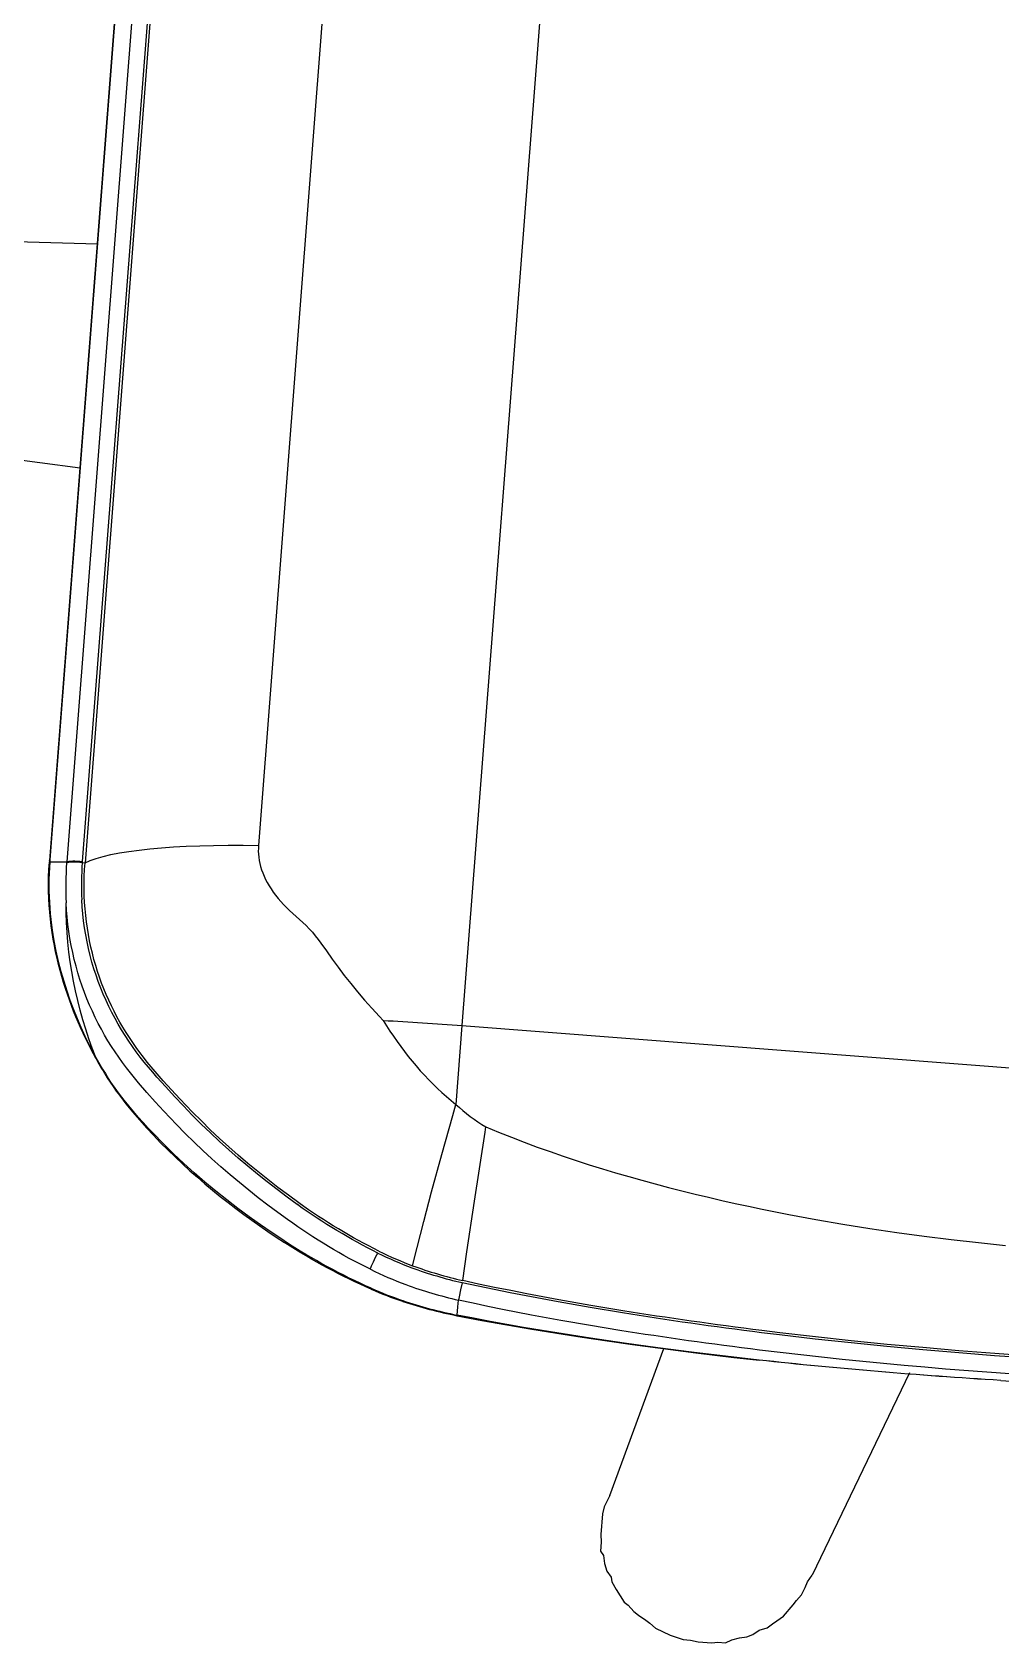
# Model space of a CAD drawing. Extents: x 741 to 1339, y 725 to 848.
# Drawn here: x 1106.8245 to 1107.0416, y 786.1894 to 786.5503 of the extents above; entities that cross this region are included whole.
import ezdxf

# ---------------------------------------------------------------- set-up
doc = ezdxf.new("R2010")
doc.units = 0
doc.header["$MEASUREMENT"] = 0
doc.linetypes.add('CONTINU', pattern=[0])
for name, color, linetype in [('Lay Out', 31, 'CONTINUOUS'), ('PAREDES', 7, 'CONTINUOUS'), ('PENA-008', 8, 'CONTINUOUS')]:
    doc.layers.add(name, color=color, linetype=linetype)

# ---------------------------------------------------------------- blocks, each defined once
blk = doc.blocks.new('A$C12870BC7')
at = {"layer": 'Lay Out', "linetype": 'CONTINU', "ltscale": 0.6}
for p, q in [((0.9995700944623991, 0.8164811804767993), (0.8435085562537665, 0.6604196422683941)), ((0.9995502149772051, 0.8163353022791995), (0.8436533393265222, 0.6604384266286303)), ((1.002258615458857, 0.813697529265724), (0.846231187965202, 0.6576701017720694)), ((1.004475811934014, 0.8109981217560431), (0.8489275960192231, 0.6554499058413654)), ((1.005074661869173, 0.8107125207179848), (0.8492106561514561, 0.6548485150003813)), ((1.027372166783096, 0.7786163231524057), (0.8812462981618978, 0.6324904545313217)), ((1.08676827062385, 0.7693182806344936), (0.8896356998528177, 0.5721857098635752)), ((0.9280192049482707, 0.7706472126676687), (0.9415451779154296, 0.7583302652171966)), ((0.905891710650792, 0.722676797952559), (0.8936881093424631, 0.7363161170617474)), ((0.8435091280924212, 0.6604202141070488), (0.8432241690242677, 0.6601349313566658)), ((0.8436533393265222, 0.6604384266286303), (0.8433720270784875, 0.6601567906982524)), ((0.846231187965202, 0.6576701017720694), (0.8460884333011904, 0.6575273686869565)), ((0.8489275960192231, 0.6554499058413654), (0.8487898638249476, 0.6553118715435318)), ((0.8487898638249476, 0.6553118715435318), (0.8492106561514561, 0.6548485150003813)), ((0.8896356998528177, 0.5721857098635752), (0.877099507684818, 0.5596495176953482)), ((0.8896356998528177, 0.5721857098635752), (1.0665245080408, 0.3952969016754793)), ((0.8316533052355339, 0.5645817932959432), (0.8316591638843533, 0.5645582615961899)), ((0.835505102494551, 0.5657418704988828), (0.8355124824499285, 0.5657121133103971)), ((0.8277868128022305, 0.5611486035084141), (0.8278251907282197, 0.561020910858602)), ((0.8279401087182237, 0.5615452005863659), (0.827976641655539, 0.5614217050165422)), ((0.8392985830004704, 0.5339162551147325), (0.8393443624608494, 0.5338389921603408)), ((0.8394056948534967, 0.5340666001275309), (0.8394512801044698, 0.5339890134910235)), ((0.85217382693628, 0.5283879294304512), (0.8521824207001032, 0.5283764009473231)), ((0.8464557587139439, 0.5235460798624132), (0.8464778500278385, 0.5235180543738949)), ((0.8465417772732167, 0.5236528464543113), (0.8465638038507564, 0.5236247130717544)), ((0.8490022856996688, 0.5259565524068108), (0.8490167542964286, 0.5259371422610144)), ((0.84629909072288, 0.4706608885953898), (0.8769075552046957, 0.4877481381847844)), ((0.8436183250709632, 0.4695366965479622), (0.842321180400802, 0.4685854571230408)), ((0.8453478512979586, 0.4702285070386694), (0.8436183250709632, 0.4695366965479622)), ((0.84629909072288, 0.4706608885953898), (0.8453478512979586, 0.4702285070386694)), ((0.842321180400802, 0.4685854571230408), (0.8390350805694311, 0.4652993572917836)), ((0.8366137438517285, 0.4625321153285), (0.8364407912289948, 0.4613214469695919)), ((0.8379973648332566, 0.4639157363101418), (0.8366137438517285, 0.4625321153285)), ((0.8390350805694311, 0.4652993572917836), (0.8379973648332566, 0.4639157363101418)), ((0.8354895518041872, 0.4598513496766969), (0.8347112650019994, 0.4582082997610684)), ((0.8364407912289948, 0.4613214469695919), (0.8354895518041872, 0.4598513496766969)), ((0.8340194545111785, 0.4556140104205184), (0.8336735492658249, 0.453711531570903)), ((0.8346247886906326, 0.4565652498454398), (0.8340194545111785, 0.4556140104205184)), ((0.8347112650019994, 0.4582082997610684), (0.8346247886906326, 0.4565652498454398)), ((0.8334141203317245, 0.4520684816552745), (0.8331546913977377, 0.4504254317396459)), ((0.8336735492658249, 0.453711531570903), (0.8334141203317245, 0.4520684816552745)), ((0.8331546913977377, 0.4504254317396459), (0.8334141203317245, 0.4493012396919909)), ((0.8334141203317245, 0.4493012396919909), (0.8334141203317245, 0.4473987608423755)), ((0.9151342345572289, 0.4478311423990959), (0.8691288369191739, 0.427595685543352)), ((0.8334141203317245, 0.4473987608423755), (0.8336735492658249, 0.4461016161719868)), ((0.8336735492658249, 0.4461016161719868), (0.8341924071339122, 0.4441991373223715)), ((0.8341924071339122, 0.4441991373223715), (0.834451836067899, 0.4430749452749438)), ((0.834451836067899, 0.4430749452749438), (0.8347112650019994, 0.4414318953593153)), ((0.8347112650019994, 0.4414318953593153), (0.8361813622948944, 0.4380593192165776)), ((0.8361813622948944, 0.4380593192165776), (0.8368731727857153, 0.4368486508576694)), ((0.8368731727857153, 0.4368486508576694), (0.8377379358992698, 0.4354650298760276)), ((0.8377379358992698, 0.4354650298760276), (0.838948604258178, 0.4342543615171195)), ((0.838948604258178, 0.4342543615171195), (0.8399863199943525, 0.4328707405354777)), ((0.8399863199943525, 0.4328707405354777), (0.8421482277780683, 0.4307088327518755)), ((0.8421482277780683, 0.4307088327518755), (0.8432724198256096, 0.4299305459496878)), ((0.8432724198256096, 0.4299305459496878), (0.8444830881845178, 0.4287198775907797)), ((0.8444830881845178, 0.4287198775907797), (0.8459531854774127, 0.4282874960340592)), ((0.8459531854774127, 0.4282874960340592), (0.847596235393155, 0.4275092092318715)), ((0.847596235393155, 0.4275092092318715), (0.8489798563746831, 0.4266444461184307)), ((0.8489798563746831, 0.4266444461184307), (0.8503634773563249, 0.4261255882502297)), ((0.8503634773563249, 0.4261255882502297), (0.8520930035833203, 0.4259526356274961)), ((0.8520930035833203, 0.4259526356274961), (0.8537360534989489, 0.4251743488255357)), ((0.8643726397949081, 0.4257796830049898), (0.8661021660219035, 0.426471493495697)), ((0.8661021660219035, 0.426471493495697), (0.8673128343808116, 0.4271633039864042)), ((0.8673128343808116, 0.4271633039864042), (0.8691288369191739, 0.427595685543352)), ((0.8537360534989489, 0.4251743488255357), (0.8552061507918438, 0.4250878725140552)), ((0.8552061507918438, 0.4250878725140552), (0.856416819150752, 0.4249149198913216)), ((0.856416819150752, 0.4249149198913216), (0.8582328216891142, 0.4248284435800684)), ((0.8582328216891142, 0.4248284435800684), (0.8615189215203714, 0.425347301448042)), ((0.8615189215203714, 0.425347301448042), (0.8627295898792795, 0.4255202540707756)), ((0.8627295898792795, 0.4255202540707756), (0.8643726397949081, 0.4257796830049898))]:
    blk.add_line(p, q, dxfattribs=at)
for points in [[(0.822499668161015, 0.619810369416669), (0.8230677413084209, 0.6223548895723212), (0.8237063232404012, 0.624896442640889), (0.8244188773572318, 0.6274359241429153), (0.825209503633971, 0.6299743698616709), (0.8256355989547615, 0.6312436574574036), (0.8260830465150661, 0.6325129558426994), (0.8265526447310663, 0.6337826965937126), (0.8270450733354551, 0.6350526747117016), (0.827561260217351, 0.6363232138790096), (0.8281019714247009, 0.6375940659390977), (0.8286682319515535, 0.6388654574696062), (0.8292608941609956, 0.6401370755775275), (0.8298811017303365, 0.6414090497360263), (0.8305298257062645, 0.6426809915265181), (0.8312083176603551, 0.6439529009485483), (0.8319176025864294, 0.6452242277425881), (0.8326589590291746, 0.6464946967787597), (0.8334334281666429, 0.6477635366141072), (0.8342423209119829, 0.6490302455413399), (0.8350867000219182, 0.6502939010658935), (0.8359678332519138, 0.6515536993770326), (0.8368867402011233, 0.6528084590343184), (0.8378443379693294, 0.6540568529405988), (0.8388411822108424, 0.6552970846592103), (0.8398776397658025, 0.6565272120967762), (0.8409538023440177, 0.6577450827665103), (0.8420694865256451, 0.6589484416815736), (0.8432241690242677, 0.6601349313566658)], [(0.8433720270784875, 0.6601567906982524), (0.8424315143387844, 0.6591969864960134), (0.8415166210494931, 0.658225729336678), (0.8406276547089533, 0.6572442546075905), (0.8397647501845427, 0.6562537761169693), (0.8389279560288401, 0.6552554860948163), (0.8381171751370289, 0.654250474270853), (0.8373322240891525, 0.6532397656394693), (0.8365727738083137, 0.6522242826945472), (0.8358384089022479, 0.65120484003684), (0.835128622268769, 0.6501821173990407), (0.834442793516871, 0.649156638067339), (0.8337803022555477, 0.6481288390127844), (0.8325227265626722, 0.6460678839621465), (0.8313509212726444, 0.6440020251254879), (0.8302599502313228, 0.6419333610426889), (0.8292450121516026, 0.6398631324955346), (0.8283015215351384, 0.6377919760593755), (0.8274253244595116, 0.6357202693632331), (0.8266126014740962, 0.6336480987224746), (0.8258598999682931, 0.6315752915068202), (0.8251641018029545, 0.6295014269289965), (0.8245223909424908, 0.627425933150576), (0.8239323074016625, 0.6253482275433413), (0.8233917256671361, 0.6232678245840049), (0.8228987899605613, 0.6211842279597164), (0.822669666081481, 0.6201410863661891)], [(0.8360083205073465, 0.5657606440697833), (0.8353242504290961, 0.5686010637539454), (0.8346895526840967, 0.5714379876697109), (0.8341030620163679, 0.5742703584551379), (0.8335641418507862, 0.5770973237467985), (0.8330727490295544, 0.5799182146015625), (0.8326293582869653, 0.5827325131276808), (0.8322350377741827, 0.5855398848534747), (0.8318913843236828, 0.5883406534615148), (0.8315984195144779, 0.591138336298414), (0.8313526367886084, 0.5939305704842042), (0.831148598284301, 0.5967106234277395), (0.8309104868279178, 0.6008569391706402), (0.8307954717332109, 0.6036118635818326), (0.8307209600780538, 0.6063575091016133), (0.8306975254827762, 0.6090913941661853), (0.8307096743567968, 0.6104569017070531), (0.8307409852201886, 0.6118273076395013), (0.8307939396372035, 0.6131975193625436), (0.8308709328562713, 0.6145599195538267), (0.8309743277580424, 0.6159154468919184), (0.8311054190714344, 0.6172685034553211), (0.8312646167940443, 0.6186190676655912), (0.8314522877656714, 0.6199668805763991), (0.8316687880367795, 0.6213117371894583), (0.8319145276049653, 0.6226533569799955), (0.8321898301524584, 0.6239914594232374), (0.8324950840980705, 0.6253257208372958), (0.8328305915450187, 0.6266557959604739), (0.8331966869652092, 0.6279813071642053), (0.8335936508830741, 0.6293018444503247), (0.834021763823273, 0.6306169978218037), (0.8344812739422309, 0.631926260176229), (0.8349723646600182, 0.6332291675689845), (0.8354952517645984, 0.6345251589507512), (0.8360500431501237, 0.6358136732726649), (0.836636835921297, 0.6370941171169449), (0.837255716393372, 0.6383658646978034), (0.8379067061451337, 0.6396282686510091), (0.8385897566243443, 0.6408806330596377), (0.8393048192786523, 0.6421222620067653), (0.8400517754244561, 0.6433524326021285), (0.8408304632206978, 0.6445703787976669), (0.8416406291161707, 0.6457753507293233), (0.8424820411387941, 0.646966533797027), (0.8433543324485413, 0.6481431295842555), (0.8442571362054991, 0.6493042965173714), (0.8451899938599468, 0.6504491876278422), (0.8461523929149166, 0.6515769451575721), (0.8471437453475232, 0.6526866789804586), (0.8481634037934214, 0.6537775043648395), (0.8492106561514561, 0.6548485150003813)], [(0.8316533160249833, 0.5645818040855062), (0.8310111304304542, 0.5672323086009925), (0.8304094806438229, 0.5698879380856994), (0.8298473416710408, 0.5725497606906771), (0.8293243358829727, 0.5752184993066436), (0.828840463279505, 0.577894973928565), (0.8283963064888553, 0.5805800692876488), (0.8279930199775549, 0.5832747456418161), (0.8276322653146622, 0.585979887722047), (0.827316189592409, 0.5886961321034647), (0.8270447712320106, 0.5914232845771181), (0.8268145468331909, 0.5941625211883235), (0.8266210927386624, 0.5969150935084286), (0.8263932743779492, 0.6010814991300464), (0.8262847437177356, 0.6038913524198648), (0.8262194785856423, 0.6067264313467291), (0.8262114728445908, 0.6095830351437286), (0.8262348966504192, 0.6110212956662195), (0.826280427954373, 0.612468004295593), (0.826351120158904, 0.6139196113163194), (0.8264498324573992, 0.6153717254394593), (0.8265791650971437, 0.6168281337470631), (0.826739819389843, 0.6182859770460851), (0.8269323671741518, 0.6197444461306674), (0.8271574558144152, 0.6212032820551627), (0.8274157218858704, 0.622662215084361), (0.8277077588060706, 0.6241208028525449), (0.8280341492028924, 0.6255785706255352), (0.8283954541256549, 0.6270349789331391), (0.8287921914658796, 0.6284894451473662), (0.8292248575365306, 0.6299413219033028), (0.8296938947032118, 0.6313899510473817), (0.8301996698059497, 0.6328345341633081), (0.830742517316196, 0.6342742836241229), (0.8313226853906031, 0.6357082607514855), (0.8319403466595645, 0.6371355376561638), (0.8325955766488846, 0.6385550893442229), (0.8332883753586771, 0.639965858453948), (0.8340186241054539, 0.6413666689395683), (0.834786085522012, 0.6427563555448756), (0.8355904359264628, 0.6441336451198509), (0.8364311790057286, 0.6454972429355763), (0.8373077105530342, 0.6468457895262105), (0.838219264520319, 0.6481778714796889), (0.8391649507813668, 0.649492037620135), (0.8401436903955641, 0.6507867990094525)], [(0.8355052967038432, 0.5657418920777815), (0.8348488259325109, 0.5684714398000921), (0.8342354804270258, 0.5712075582721496), (0.8336643646663902, 0.5739510135420147), (0.8331351549683745, 0.5767022156071704), (0.8326481750153221, 0.5794615960439984), (0.8322043095386675, 0.5822296727440204), (0.831805133792102, 0.5850068772838455), (0.8314528164466424, 0.587793673607635), (0.8311489651242141, 0.5905927482783824), (0.8308910011562034, 0.5934099815235783), (0.8306739614145613, 0.596248696481112), (0.8304932064538093, 0.5991112020845009), (0.8303469776002999, 0.6020017817288732), (0.8302391806199125, 0.6049175438524941), (0.8301805509740348, 0.607849112459931), (0.8301748649557226, 0.6093170654344391), (0.8301884488210476, 0.610785320512619), (0.8302244422878289, 0.6122574058308743), (0.8302861900727407, 0.6137288545740063), (0.830376756367798, 0.6151951999268164), (0.8304987522098486, 0.6166596139755853), (0.8306536018007478, 0.6181251609121006), (0.8308418014533459, 0.6195899849583526), (0.8310639985322155, 0.6210537624319983), (0.8313208404017018, 0.6225161049144532), (0.831612920479472, 0.6239765700395452), (0.8319407998147312, 0.6254345751797388), (0.8323050286671219, 0.6268894837594559), (0.8327060709814873, 0.6283405944675593), (0.8331444014915519, 0.6297871952028942), (0.8336203978266781, 0.6312285199173999), (0.8341344052481077, 0.6326637054583131), (0.8346866395438042, 0.6340918239368563), (0.8352772841338378, 0.6355118935166644), (0.8359064037545636, 0.636922856835568), (0.8365739768273102, 0.6383236133740553), (0.8372798954578116, 0.6397130194550442), (0.8380238845163035, 0.6410898289011726), (0.8388055825575407, 0.6424527955364425), (0.8396245040580084, 0.643800592263247), (0.8404799854693579, 0.6451318650110949), (0.8413712283751806, 0.6464451464201062), (0.8422972563340068, 0.6477389637361881), (0.8432569580367613, 0.6490118603892512)], [(0.8812462981618978, 0.6324904545313217), (0.8807982895523878, 0.6320197234274616), (0.8803679324151403, 0.6315200119722846), (0.8799566725310228, 0.6309910396412448), (0.8795658477865231, 0.6304325690673664), (0.879196758305568, 0.6298443466996702), (0.8788506826329581, 0.6292263347750264), (0.8785289262870606, 0.6285787814497468), (0.8782327354446693, 0.6279020481693038), (0.8779632375989763, 0.6271966582196598), (0.8777214307701229, 0.626463264360396), (0.8775081942951033, 0.6257026596129123), (0.8773242996164186, 0.6249157664715455), (0.8771703509410713, 0.6241036638771362), (0.8770468607660291, 0.623267533269896), (0.8769541311946227, 0.6224087556943374), (0.8768923402520272, 0.6215288254834519), (0.8768615310960399, 0.6206292315753359), (0.8768615418854893, 0.6197114736983309), (0.876892146042735, 0.6187770300007429), (0.8769529551490791, 0.6178273894213504), (0.8770435268388042, 0.6168640085302428), (0.8771632946679233, 0.6158883492924048), (0.8773066966963938, 0.6149024239321221), (0.8774527960770797, 0.6139095933506411), (0.877582695160811, 0.6129114166169671), (0.8776835653409876, 0.6119075592598762), (0.8777479996885518, 0.6108967211555552), (0.8777733925615507, 0.609877699284894), (0.8777611897405109, 0.6088494362857233), (0.8777157933041622, 0.6078107237442651), (0.8776435528195066, 0.60676059600884), (0.877448016369101, 0.6046219518223239), (0.8772327838534579, 0.6024284380989826), (0.8770448323571713, 0.6001815221980138), (0.8769063610884018, 0.5978834645009243), (0.8768159566345162, 0.595538872084731), (0.8767703174365238, 0.5931522117648598), (0.8767680462660223, 0.590727578121701), (0.8768094182528898, 0.5882686017914835), (0.876896219044454, 0.5857783739391067), (0.8769575676212185, 0.5845223357371339)], [(0.8216596048144424, 0.6150084352655227), (0.8215038597026592, 0.6138175111436937), (0.8213684742046894, 0.6126241594049731), (0.8212538043709969, 0.6114343897497889), (0.8211587496820698, 0.6102428722104065), (0.821025565223465, 0.6078683176069859), (0.8209619400814177, 0.6055021463737518), (0.8209601274608644, 0.6031467321809174), (0.8210123374086038, 0.6008053550085748), (0.8211114704940314, 0.5984815537826904), (0.8212516356999799, 0.5961775511214142), (0.8214283338431301, 0.5938944799127199), (0.8216387273089936, 0.591630862007392), (0.8218815105793169, 0.5893836008456361), (0.8221562412881553, 0.5871507003862604), (0.8224630165403255, 0.5849306824809588), (0.8228020305451196, 0.5827215834567738), (0.823172635937965, 0.5805229285802085), (0.8235735811475138, 0.5783345236416295), (0.8240037440753554, 0.5761559370648826), (0.8244622831476249, 0.5739867588524845), (0.8249485078420662, 0.5718265790064976), (0.8254620081613098, 0.5696750091087921), (0.8260025035805825, 0.5675317470554688), (0.8265700264681186, 0.5653963289021391), (0.8271647602439884, 0.5632683985982254), (0.8277870933267764, 0.5611475245675734)], [(0.8279400655606537, 0.561545157428796), (0.8270756505191343, 0.5645675189084756), (0.8262659485681638, 0.5676023205765119), (0.825510085765643, 0.5706505226896894), (0.8248080944798062, 0.5737129776114358), (0.8241608918103225, 0.5767905808629763), (0.8235702040627189, 0.5798842171752909), (0.8230386746418503, 0.5829948683849722), (0.8225695727387006, 0.5861231926458146), (0.8221639880834459, 0.5892717470474196), (0.8218210683127722, 0.5924449228794089), (0.8215415471066194, 0.5956474027450582), (0.8213303552244611, 0.5988848726622251), (0.8212536209510404, 0.6005160585982736), (0.8211986489147307, 0.602154419490958), (0.8211677264699233, 0.6037988548207665), (0.8211634322853456, 0.6054479727536233), (0.8211884852918843, 0.6071003490881282), (0.8212456367887739, 0.6087552825122344), (0.821337573338667, 0.6104123522393508), (0.8214667441373535, 0.6120713101129382), (0.8216352962770657, 0.6137318648188881), (0.821844341066992, 0.6153924950508696)], [(0.8769575676212185, 0.5845223357371339), (0.8767523854396018, 0.5831325843951305), (0.8765682641833905, 0.5817399630707456), (0.8764060076634337, 0.5803450921544169), (0.8762664358750385, 0.5789486405899567), (0.8761503634182759, 0.5775513042938343), (0.8760585941042223, 0.5761538115514355), (0.8759918777967073, 0.5747568582794571), (0.875950996727795, 0.5733612159206274), (0.8759366522091909, 0.5719676289438809), (0.8759495293682562, 0.5705768795817363), (0.8759902917536806, 0.5691897500662577), (0.8760595273880085, 0.567807054997516), (0.8761577919260048, 0.5664295981867014), (0.8762855654962891, 0.565058194234112), (0.8764432850699109, 0.5636936793187175), (0.8766313336707867, 0.5623368788303793), (0.8768499972183577, 0.5609885642120531), (0.8770994968953687, 0.5596495069060126)], [(0.8462067661390051, 0.538504769370789), (0.849606352313856, 0.5409417353078112), (0.8545288958679862, 0.544393045907114), (0.8601858313017487, 0.5482893980283876), (0.867414001323084, 0.5531912852600414), (0.8749476033153201, 0.5582250352477018), (0.877099507684818, 0.5596495176953482)], [(0.8525794008020853, 0.5286705256180682), (0.8574483695483082, 0.5329363016919757), (0.8661671017499089, 0.5404963916821686), (0.8780096482395834, 0.5506765168982071), (0.8789317758273114, 0.5514656542366225)], [(0.8789317758273114, 0.5514656542366225), (0.8803202755977395, 0.5487009869896298), (0.8817494190699904, 0.5459629803708737), (0.883220425447405, 0.5432391294564383), (0.8847236004461934, 0.5405362801254938), (0.8862529721288297, 0.5378586348526966), (0.8878109411387527, 0.5351989161822672), (0.8893962936674029, 0.5325566116171245), (0.891007837485347, 0.529931251818212), (0.8926444882567353, 0.527322432182487), (0.8943051994091888, 0.5247297750804734), (0.8959890052905735, 0.5221529298569436), (0.8976949753143231, 0.5195915755264338), (0.8994222490252355, 0.5170454072886201), (0.9011700414937991, 0.5145141527105039), (0.9029376109480722, 0.5119975393599958), (0.9047242803528093, 0.5094952948040969), (0.9065294293170041, 0.5070071547024924), (0.9083524994886716, 0.5045328574119736), (0.9101929729762901, 0.5020721439866662), (0.912050339980226, 0.4996247905467186), (0.9139241594835426, 0.4971906339019512), (0.9158139810284069, 0.4947694987245228), (0.917719405406558, 0.4923612447521606), (0.9215754981987061, 0.4875828301628786), (0.9254896562159161, 0.4828545249583982), (0.9294594127293863, 0.4781756237812402), (0.933482631979075, 0.4735455866182434), (0.9375574046346742, 0.468963927550945), (0.9416820633375096, 0.464430220792579), (0.9458551240011843, 0.4599440299150643), (0.9500752473905436, 0.4555047736389639)], [(0.8521824476736697, 0.5283764171315539), (0.8508791410727667, 0.5274203784329217), (0.8496184472407435, 0.5264400689598148), (0.8490677989880737, 0.5259819938321613), (0.8490167489017608, 0.5259371476556822)], [(0.8750340912138768, 0.4998659446162179), (0.8703276325387037, 0.5054788430791319), (0.8656837632221936, 0.5111315868278012), (0.8633873670939352, 0.5139731501890452), (0.8611081261252025, 0.5168263876905854), (0.858843752961377, 0.5196957445682671), (0.8565926184017485, 0.5225854826387746), (0.8543726436540169, 0.5254768606992144), (0.8521824584630053, 0.5283764279208896)], [(0.8754196777004495, 0.5001817128404724), (0.8707401008365991, 0.5057614068985146), (0.8661168285009921, 0.5113871015999081), (0.8638280119321848, 0.5142179780523435), (0.8615512471326952, 0.5170666246604156), (0.8592768290295112, 0.5199470838395115), (0.857013070862024, 0.5228516465572426), (0.8547774352877582, 0.5257619654244223), (0.8525794008020853, 0.5286705256180682)], [(0.8464778122649363, 0.523518135294367), (0.850027792004937, 0.5190765619927475), (0.853616106513357, 0.5146756971294195), (0.8572350845208234, 0.5103134583487332), (0.8609111978410624, 0.5059526923221398), (0.8646223066078278, 0.5016162510169266), (0.8683668544488796, 0.4973025834558626), (0.8721425351281482, 0.4930114495744107), (0.8759474362230435, 0.4887426039135931), (0.8817062290677882, 0.4823803594511133), (0.8875232253766967, 0.4760661440402743), (0.8914206051892393, 0.4718948211457388)], [(0.8465638254295413, 0.5236247346504257), (0.8478885112434114, 0.5248926142285342), (0.8490167758753273, 0.5259371638399131)], [(0.8914345950060465, 0.4719146453351328), (0.8862438550785896, 0.4774901787277628), (0.881086453074829, 0.4831158842184919), (0.8759761360497009, 0.4887806042104472), (0.8709158764852987, 0.4944854014602384), (0.8659096610682013, 0.5002311229366256), (0.8609626201620699, 0.5060184645563055), (0.8585129550911574, 0.5089282979001979), (0.8560785516386318, 0.5118512241911191), (0.853683033214395, 0.514759822147667), (0.8512966372350661, 0.5176916443060833), (0.8489159003003692, 0.5206546640390712), (0.8465638254295413, 0.5236247346504257)], [(0.8720493901644772, 0.497281519833237), (0.8677402244840664, 0.5024016390359662), (0.8634808681080699, 0.5075568184215768), (0.8592759119298421, 0.5127481854833746), (0.8551211642639487, 0.5179893618497005), (0.853061601047159, 0.5206338189018567), (0.8510277975431677, 0.5232806118608693), (0.8490167974541123, 0.5259371854185844)], [(0.9854980084141403, 0.3891760324652438), (0.9794631685527406, 0.3945272338248884), (0.9734646026826681, 0.3999103934122701), (0.9675033142190728, 0.4053273562167448), (0.9615771776482802, 0.4107825782637207), (0.9556837383800598, 0.4162804562370326), (0.9498229910196301, 0.4218227649949), (0.9439992135673378, 0.4274070607357459), (0.9382155835042454, 0.4330316333387287), (0.93247335105292, 0.4386964625732759), (0.9267732532647983, 0.4444019119080309), (0.9211157797092824, 0.4501486786084712), (0.9155013717513043, 0.4559376376173674), (0.9099306096268833, 0.461769697637024), (0.9044045011660842, 0.4676457497732969), (0.8989246185772686, 0.4735664660149865), (0.8962027326837756, 0.4765437156290915)], [(0.9826634527735791, 0.3860065412163891), (0.9757215743122174, 0.3921525281696319), (0.9688193792954394, 0.3983495274462854), (0.9619620574285932, 0.4045965787888832), (0.9551489020055328, 0.410897431517256), (0.9483805010489164, 0.4172542812755324), (0.9416595627004085, 0.4236669230654257), (0.9349891538492443, 0.4301345126155098), (0.9283710763266413, 0.4366572549242989), (0.92180615147646, 0.4432362060056363), (0.9185438686169505, 0.4465471275186843), (0.9152952997700936, 0.4498724737966455), (0.9120606486279144, 0.4532123000929147), (0.9088401945771807, 0.4565666938608643), (0.9056341950043247, 0.4599356782387218), (0.902443017044277, 0.463319339246496), (0.8992670312457562, 0.4667177163332923), (0.896106655698361, 0.4701308445644514), (0.8929624089678896, 0.4735588095809504)], [(0.9851659697620221, 0.3887927333332897), (0.9791386555130543, 0.3941388474866159), (0.9731403377992933, 0.3995232262773385), (0.9671765461928885, 0.4049438359018183), (0.9612468059597745, 0.4104035247637654), (0.9553510361792519, 0.4159045316657881), (0.9494901620432188, 0.4214477656153264), (0.9436664088672728, 0.4270327060235246), (0.9378816162453063, 0.4326588943402072), (0.9321369062760709, 0.4383264600387662), (0.9264328777715605, 0.4440360342992022), (0.9207700085002557, 0.4497883693457112), (0.9151492801509562, 0.455583864534006), (0.9095719912668869, 0.4614227749957678), (0.9040398083690775, 0.4673052684090777), (0.8985548709424052, 0.4732314926436771), (0.8958309404559373, 0.4762110242177329)]]:
    blk.add_lwpolyline(points, dxfattribs=at)
for centre, radius, start, end in [((0.8977665063954987, 0.6059598762403908), 0.07300571581387866, 135.0613710722816, 142.1193330412293), ((1.488550441626614, 1.399086361033838), 0.9809546420673225, 228.8749550337615, 229.096280685558), ((0.8964262514651296, 0.6078974220363449), 0.06721132801154579, 135.1337847329168, 142.2861676979839), ((0.8940896486060979, 0.604813641848537), 0.07314394281761491, 168.1687200065738, 171.9931594314388), ((0.8933052262391925, 0.6054193700317825), 0.07215342022411202, 168.2270616139931, 172.0550828403732), ((0.9147492295982715, 0.5637769789471037), 0.03787469111125678, 186.2562331149999, 198.9691002231732), ((0.917034296847703, 0.577620707164229), 0.08140348311985125, 203.0674474840856, 208.8900267099235), ((0.9170358667066125, 0.5776131383941134), 0.08090887793979709, 203.0917833928031, 208.9053466126917), ((0.9169928061772339, 0.5776373714056859), 0.08538329627395332, 203.1661839397462, 208.978655484373), ((0.9189207332155434, 0.5810352906169243), 0.09251973263425267, 205.9511863392456, 210.616410980654), ((0.9186279841944156, 0.5805364099462764), 0.09184563376190892, 205.685896034304, 210.394942659673), ((0.926666989054695, 0.5836473956274091), 0.0927512045016419, 209.2754136805613, 216.5682453760049), ((0.9265260308272332, 0.583574928565227), 0.09210074871819199, 209.2984232015502, 216.5934003236288), ((0.9262518180100301, 0.5834975685061323), 0.09632449232766767, 209.3597377635139, 216.6813938422172), ((0.924820036527251, 0.5852923056911692), 0.09976744943811629, 211.0461258992855, 218.2360544460128), ((0.9248520972546999, 0.5849748435298494), 0.0994629731442588, 210.8379759904061, 218.0633872325327), ((1.855603551568095, 1.389507070666937), 1.33117093656905, 225.9209938473391, 228.9836165949767), ((1.855602645257761, 1.389506250671971), 1.331168006931704, 225.9210212196975, 228.9837190869437)]:
    blk.add_arc(centre, radius, start, end, dxfattribs=at)
at = {"layer": 'Lay Out', "linetype": 'CONTINU', "ltscale": 0.6, "extrusion": (0, 0, -1)}
for centre, major_axis, ratio, start_param, end_param in [((0.845206809153126, 0.6581578369837331), (0.001982636376184891, -0.001977089696289662), 0.170936587383689, 3.141592741012573, 3.394771575927734), ((0.8454808601292712, 0.6584478347056262), (0.001972055550498045, -0.001972043075257953), 0.1649005914843016, 3.141640901565552, 3.395039796829224), ((0.8480643192603452, 0.6556694972780548), (0.001979864670607359, -0.001979865447895383), 0.1690010648795719, 3.394535779953003, 4.989390850067139), ((0.8880547547975652, 0.6120758092961438), (0.04242567995317707, -0.04242568117403464), 0.169303290049235, 3.418594360351562, 4.385780334472656), ((0.9128096769723584, 0.5851821026726753), (0.05090020394436865, -0.08404453590228086), 0.9586157336662814, 2.464782476425171, 2.837867975234985), ((0.9176210950135442, 0.6023040524028289), (0.004501762016995639, 0.1127669056571953), 0.7631640393412656, 4.156604290008545, 4.351616859436035), ((0.8990424240827792, 0.6072262884588469), (0.00130955906312036, 0.1138101713288819), 0.6819158057317696, 4.078610420227051, 4.286600112915039), ((0.8991194173019608, 0.6077095676448749), (0.00154470343217034, 0.1144265702370134), 0.6764992573539427, 4.077944755554199, 4.286827087402344), ((0.8407370701006016, 0.5448391286070233), (0.002568460673161958, 0.001114782760235465), 0.1122784527247029, 3.701299667358398, 5.337861061096191), ((0.8382474248764424, 0.5417737605448707), (0.002517483204577413, 0.001225564908679581), 0.10244476118164, 3.141594648361206, 3.51560640335083), ((0.9524663489007139, 0.4616659830990244), (0.1294662934082233, -0.1290734406343509), 0.1689218463665897, 1.849972724914551, 2.034741640090942), ((0.9471119565736785, 0.464325958017767), (0.1226281161456365, -0.1235113722761105), 0.1635574376812875, 1.829575896263123, 2.022401571273804), ((0.9461250426339234, 0.460643604373459), (0.1258418725814394, -0.1259659826523444), 0.1657689449745382, 1.83623743057251, 2.025950193405151), ((1.024386759027323, 0.4382778429640126), (0.2266306936029568, -0.1975537798384605), 0.2257749836095759, 1.799444079399109, 1.989815950393677)]:
    blk.add_ellipse(centre, major_axis=major_axis, ratio=ratio, start_param=start_param, end_param=end_param, dxfattribs=at)
at = {"layer": 'Lay Out', "linetype": 'CONTINU', "ltscale": 0.6, "extrusion": (0, 0, -0.9999999999999998)}
for centre, major_axis, ratio, start_param, end_param in [((0.8479260098326336, 0.6555308857468987), (0.001984144362303696, -0.001975576652635618), 0.1687052129627162, 3.394572973251343, 4.98975658416748), ((0.84864324655274, 0.5252257965580753), (0.002165642890055818, 0.001707437488709322), 0.03556452878652137, 3.141552209854126, 3.454068899154663)]:
    blk.add_ellipse(centre, major_axis=major_axis, ratio=ratio, start_param=start_param, end_param=end_param, dxfattribs=at)
at = {"layer": 'Lay Out', "linetype": 'CONTINU', "ltscale": 0.6, "extrusion": (0, 0, -0.9999999999999999)}
for centre, major_axis, ratio, start_param, end_param in [((0.8647020457313488, 0.5472520557421063), (-0.1070559868482574, 0.1070560055665575), 0.23290286962035, 1.453698635101318, 1.570796370506287), ((0.9134938765235461, 0.601470052703931), (0.003073114857473296, 0.1140043860767517), 0.754304438040369, 4.164318084716797, 4.362415790557861), ((0.9171883210488545, 0.602272914170058), (0.004505041997182303, 0.1119231739117744), 0.7605277165260474, 4.154007434844971, 4.349639415740967), ((1.016040806284366, 0.4414828367616934), (0.2193725991570598, -0.1937807398668987), 0.2213233507144003, 1.774915814399719, 1.969136238098145)]:
    blk.add_ellipse(centre, major_axis=major_axis, ratio=ratio, start_param=start_param, end_param=end_param, dxfattribs=at)
blk = doc.blocks.new('Layout')
at = {"layer": 'PENA-008', "color": 7, "ltscale": 0.2, "rotation": 40.58562502596172}
blk.add_blockref('A$C12870BC7', (1160.880169095587, 500.5578882438629), dxfattribs=at)

msp = doc.modelspace()

# ---------------------------------------------------------------- block references
at = {"layer": 'PAREDES', "color": 7, "lineweight": 0}
msp.add_blockref('Layout', (-54.26272107964405, 284.7565376754262), dxfattribs=at)

doc.saveas('drawing.dxf')
